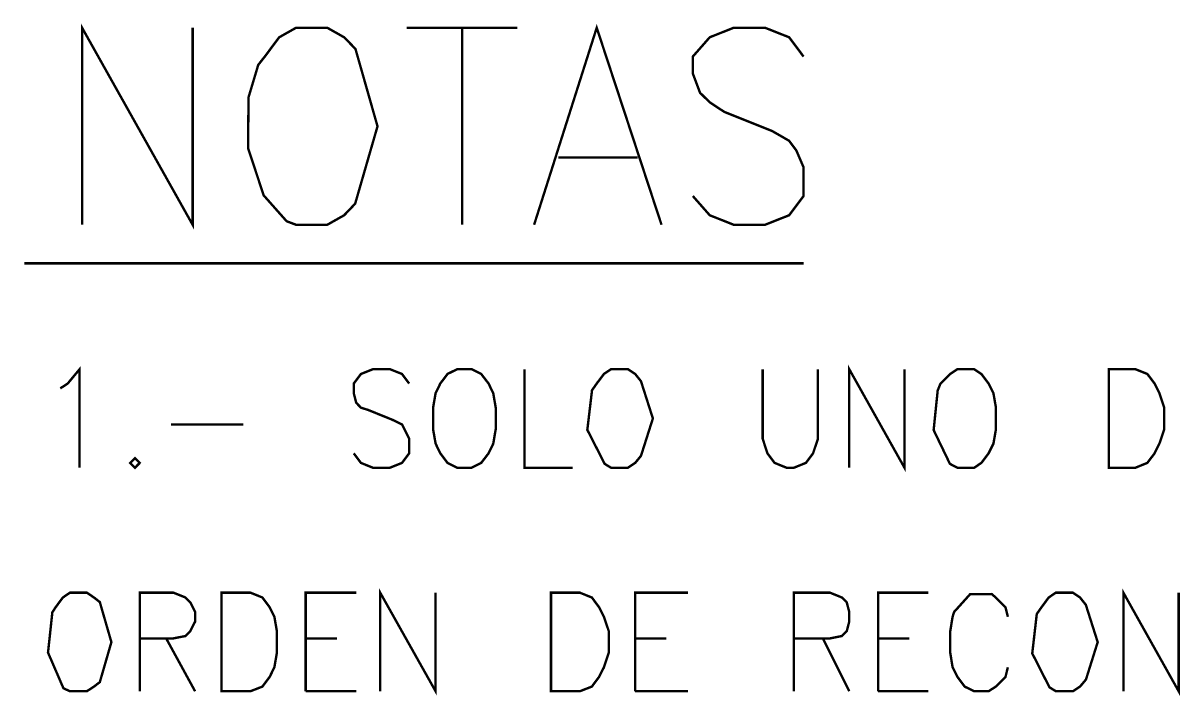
# Model space of a CAD drawing. Header units: millimetres. Extents: x -1355 to 3509, y -1443 to -567.
# Drawn here: x 3300.74 to 3322.41, y -744.01 to -731.4 of the extents above; entities that cross this region are included whole.
import ezdxf

# ---------------------------------------------------------------- set-up
doc = ezdxf.new("R2010")
doc.units = ezdxf.units.MM

msp = doc.modelspace()

# ---------------------------------------------------------------- linework, layer by layer
at = {"color": 0, "const_width": 0.045}
for points in [[(3301.848, -735.179), (3301.848, -731.487), (3303.919, -735.179), (3303.919, -731.487)], [(3307.928, -731.487), (3310.002, -731.487)], [(3308.966, -731.487), (3308.966, -735.179)], [(3310.315, -735.179), (3311.488, -731.487), (3312.702, -735.179)], [(3315.362, -732.027), (3315.092, -731.666), (3314.64, -731.487), (3314.054, -731.487), (3313.605, -731.666), (3313.288, -732.027), (3313.288, -732.344), (3313.423, -732.705), (3313.605, -732.884), (3313.875, -733.062), (3314.776, -733.423), (3315.092, -733.605), (3315.226, -733.784), (3315.362, -734.1), (3315.362, -734.64), (3315.092, -735), (3314.64, -735.179), (3314.054, -735.179), (3313.605, -735), (3313.288, -734.64)], [(3310.766, -733.919), (3312.253, -733.919)], [(3300.766, -735.901), (3315.362, -735.901)], [(3301.44, -738.244), (3301.579, -738.153), (3301.802, -737.884), (3301.802, -739.731)], [(3307.975, -738.153), (3307.84, -737.974), (3307.614, -737.884), (3307.297, -737.884), (3307.071, -737.974), (3306.937, -738.153), (3306.937, -738.335), (3306.983, -738.514), (3307.071, -738.605), (3307.209, -738.649), (3307.658, -738.831), (3307.84, -738.919), (3307.975, -739.188), (3307.975, -739.461), (3307.84, -739.64), (3307.614, -739.731), (3307.297, -739.731), (3307.071, -739.64), (3306.937, -739.461)], [(3310.136, -737.884), (3310.136, -739.731), (3311.036, -739.731)], [(3314.597, -737.884), (3314.597, -739.188), (3314.685, -739.461), (3314.82, -739.64), (3315.045, -739.731), (3315.18, -739.731), (3315.406, -739.64), (3315.54, -739.461), (3315.632, -739.188), (3315.632, -737.884)], [(3316.218, -739.731), (3316.218, -737.884), (3317.253, -739.731), (3317.253, -737.884)], [(3303.514, -738.919), (3304.866, -738.919)], [(3302.928, -743.919), (3302.928, -742.071), (3303.558, -742.071), (3303.784, -742.162), (3303.875, -742.253), (3303.965, -742.432), (3303.965, -742.614), (3303.875, -742.793), (3303.784, -742.884), (3303.558, -742.928), (3302.928, -742.928)], [(3306.036, -743.919), (3306.036, -742.071), (3306.983, -742.071)], [(3307.432, -743.919), (3307.432, -742.071), (3308.47, -743.919), (3308.47, -742.071)], [(3312.206, -743.919), (3312.206, -742.071), (3313.197, -742.071)], [(3315.18, -743.919), (3315.18, -742.071), (3315.857, -742.071), (3316.08, -742.162), (3316.171, -742.253), (3316.218, -742.432), (3316.218, -742.614), (3316.171, -742.793), (3316.08, -742.884), (3315.857, -742.928), (3315.18, -742.928)], [(3316.758, -743.919), (3316.758, -742.071), (3317.702, -742.071)], [(3319.189, -742.523), (3319.145, -742.344), (3318.963, -742.162), (3318.886, -742.097), (3318.482, -742.1), (3318.183, -742.432), (3318.154, -742.523), (3318.11, -742.793), (3318.11, -743.197), (3318.154, -743.47), (3318.245, -743.649), (3318.38, -743.831), (3318.558, -743.919), (3318.828, -743.919), (3318.963, -743.831), (3319.145, -743.649), (3319.189, -743.47)], [(3321.353, -743.919), (3321.353, -742.071), (3322.389, -743.919), (3322.389, -742.071)], [(3303.423, -742.928), (3303.965, -743.919)], [(3306.036, -742.928), (3306.623, -742.928)], [(3312.206, -742.928), (3312.793, -742.928)], [(3315.723, -742.928), (3316.218, -743.919)], [(3316.758, -742.928), (3317.344, -742.928)], [(3306.036, -743.919), (3306.983, -743.919)], [(3312.206, -743.919), (3313.197, -743.919)], [(3316.758, -743.919), (3317.702, -743.919)]]:
    msp.add_lwpolyline(points, dxfattribs=at)
for points in [[(3305.857, -731.487), (3305.54, -731.666), (3305.271, -732.027), (3305.148, -732.182), (3304.966, -732.79), (3304.957, -733.743), (3305.25, -734.628), (3305.679, -735.112), (3305.857, -735.179), (3306.44, -735.179), (3306.757, -735), (3306.963, -734.784), (3307.382, -733.334), (3306.969, -731.884), (3306.757, -731.666), (3306.44, -731.487), (3305.857, -731.487)], [(3308.875, -737.884), (3308.693, -737.974), (3308.558, -738.153), (3308.47, -738.335), (3308.423, -738.605), (3308.423, -739.01), (3308.47, -739.279), (3308.558, -739.461), (3308.693, -739.64), (3308.875, -739.731), (3309.145, -739.731), (3309.324, -739.64), (3309.462, -739.461), (3309.55, -739.279), (3309.596, -739.01), (3309.596, -738.605), (3309.55, -738.335), (3309.462, -738.153), (3309.324, -737.974), (3309.145, -737.884), (3308.875, -737.884)], [(3311.757, -737.884), (3311.623, -737.974), (3311.488, -738.153), (3311.4, -738.279), (3311.312, -739.021), (3311.637, -739.658), (3311.757, -739.731), (3312.071, -739.731), (3312.209, -739.64), (3312.317, -739.508), (3312.54, -738.807), (3312.317, -738.11), (3312.209, -737.974), (3312.071, -737.884), (3311.757, -737.884)], [(3318.245, -737.884), (3318.11, -737.974), (3317.928, -738.153), (3317.875, -738.282), (3317.799, -739.025), (3318.104, -739.658), (3318.245, -739.731), (3318.558, -739.731), (3318.693, -739.64), (3318.828, -739.461), (3318.919, -739.279), (3318.966, -739.01), (3318.966, -738.605), (3318.919, -738.335), (3318.828, -738.153), (3318.693, -737.974), (3318.558, -737.884), (3318.245, -737.884)], [(3321.08, -739.731), (3321.08, -737.884), (3321.577, -737.884), (3321.802, -737.974), (3321.937, -738.153), (3322.028, -738.335), (3322.118, -738.605), (3322.118, -739.01), (3322.028, -739.279), (3321.937, -739.461), (3321.802, -739.64), (3321.577, -739.731), (3321.08, -739.731)], [(3302.839, -739.55), (3302.749, -739.64), (3302.839, -739.731), (3302.928, -739.64), (3302.839, -739.55)], [(3301.622, -742.071), (3301.488, -742.162), (3301.353, -742.344), (3301.291, -742.44), (3301.21, -743.194), (3301.499, -743.863), (3301.622, -743.919), (3301.936, -743.919), (3302.071, -743.831), (3302.18, -743.748), (3302.397, -742.998), (3302.18, -742.247), (3302.071, -742.162), (3301.936, -742.071), (3301.622, -742.071)], [(3304.462, -743.919), (3304.462, -742.071), (3305, -742.071), (3305.226, -742.162), (3305.362, -742.344), (3305.45, -742.523), (3305.497, -742.793), (3305.497, -743.197), (3305.45, -743.47), (3305.362, -743.649), (3305.226, -743.831), (3305, -743.919), (3304.462, -743.919)], [(3310.631, -743.919), (3310.631, -742.071), (3311.171, -742.071), (3311.397, -742.162), (3311.532, -742.344), (3311.623, -742.523), (3311.714, -742.793), (3311.714, -743.197), (3311.623, -743.47), (3311.532, -743.649), (3311.397, -743.831), (3311.171, -743.919), (3310.631, -743.919)], [(3320.089, -742.071), (3319.954, -742.162), (3319.82, -742.344), (3319.731, -742.47), (3319.646, -743.209), (3319.969, -743.845), (3320.089, -743.919), (3320.406, -743.919), (3320.541, -743.831), (3320.652, -743.699), (3320.872, -742.998), (3320.649, -742.297), (3320.541, -742.162), (3320.406, -742.071), (3320.089, -742.071)]]:
    msp.add_lwpolyline(points, close=True, dxfattribs=at)

doc.saveas('drawing.dxf')
